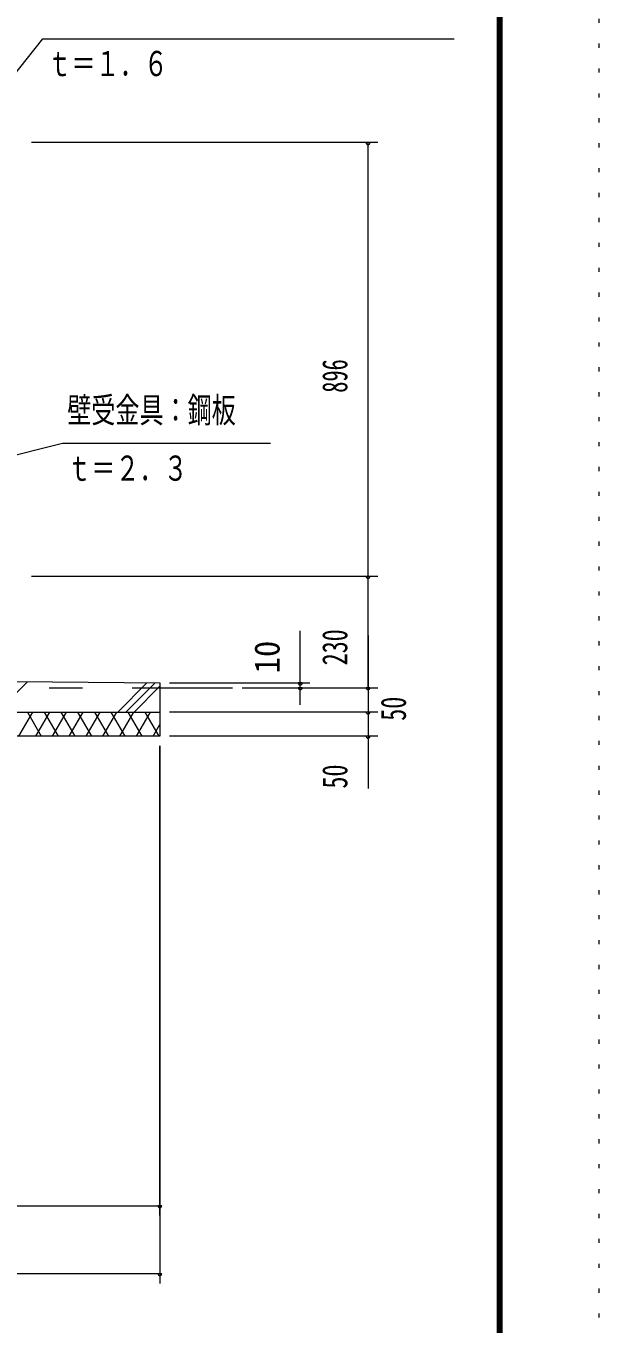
# Model space of a CAD drawing. Units: millimetres, scale not verified. Extents: x -37128 to 37128, y -14700 to 14700.
# Drawn here: x 32985 to 37128, y -3766 to 5617 of the extents above; entities that cross this region are included whole.
import ezdxf
from ezdxf.enums import TextEntityAlignment as Align

# ---------------------------------------------------------------- set-up
doc = ezdxf.new("R2010")
doc.units = ezdxf.units.MM
doc.header["$LTSCALE"] = 60
doc.linetypes.add('USER2', pattern=[10, 4, -6])
doc.linetypes.add('USER4', pattern=[3, 0.5, -2.5])
for name, color, linetype, lineweight in [('0-6_2-0BOLD', 7, 'Continuous', 18), ('0-7_2-1HIDDEN', 3, 'USER2', 18), ('0-A_2-5DIM', 3, 'Continuous', 18), ('0-B_2-6HATCH', 2, 'Continuous', 18), ('0-C_F-F', 5, 'Continuous', 18), ('0-D_F-E_J_ADD', 3, 'USER4', 18)]:
    doc.layers.add(name, color=color, linetype=linetype, lineweight=lineweight)
doc.styles.add('ＭＳ ゴシック', font='')
doc.styles.get('ＭＳ ゴシック').set_extended_font_data('MS Gothic')

msp = doc.modelspace()

# ---------------------------------------------------------------- linework, layer by layer
at = {"layer": '0-6_2-0BOLD'}
for p, q in [((33952.96, 832.9), (34477.97, 832.9)), ((31852.96, 657.9), (33952.95, 657.9)), ((33952.95, 482.9), (31852.96, 482.9))]:
    msp.add_line(p, q, dxfattribs=at)
msp.add_lwpolyline([(30586.49, 901.56), (33952.94, 867.9), (33952.94, 482.9)], dxfattribs=at)
at = {"layer": '0-7_2-1HIDDEN'}
msp.add_line((19952.95, 832.9), (33952.95, 832.9), dxfattribs=at)
at = {"layer": '0-A_2-5DIM'}
for p, q in [((33105.2, 5525.32), (32449.73, 4708.19)), ((33105.2, 5525.32), (36080.2, 5525.32)), ((35527.97, 4773.9), (33025.46, 4773.9)), ((35471.97, 4773.9), (35443.97, 4773.9)), ((35457.97, 1637.9), (35457.97, 4773.9)), ((33248.38, 2599.99), (30264.95, 1846.23)), ((34753.39, 2599.99), (33248.38, 2599.99)), ((35527.97, 1637.9), (33025.46, 1637.9)), ((35471.97, 1637.9), (35443.97, 1637.9)), ((35457.97, 832.9), (35457.97, 1637.9)), ((34967.97, 711.14), (34967.97, 1245.9)), ((35457.97, 1210.9), (35457.97, 104.9)), ((34022.95, 867.9), (35037.97, 867.9)), ((34981.97, 867.9), (34953.97, 867.9)), ((34547.97, 832.9), (35527.97, 832.9)), ((34981.97, 832.9), (34953.97, 832.9)), ((35471.97, 832.9), (35443.97, 832.9)), ((35527.97, 657.9), (34022.95, 657.9)), ((35471.97, 657.9), (35443.97, 657.9)), ((35527.97, 482.9), (34022.95, 482.9)), ((35471.97, 482.9), (35443.97, 482.9)), ((33952.94, -2982.09), (33952.94, 412.9)), ((33952.95, 412.9), (33952.95, -3472.09)), ((30452.95, -2912.09), (33952.94, -2912.09)), ((33966.94, -2912.09), (33938.94, -2912.09)), ((33966.95, -2912.09), (33938.95, -2912.09)), ((33952.95, -3402.09), (19952.95, -3402.09)), ((33966.95, -3402.09), (33938.95, -3402.09))]:
    msp.add_line(p, q, dxfattribs=at)
for centre in [(35457.97, 4773.9), (35457.97, 1637.9), (34967.97, 867.9), (34967.97, 832.9), (35457.97, 832.9), (35457.97, 657.9), (35457.97, 482.9), (33952.94, -2912.09), (33952.95, -2912.09), (33952.95, -3402.09)]:
    msp.add_arc(centre, 14, 180, 0, dxfattribs=at)
at = {"layer": '0-B_2-6HATCH'}
for p, q in [((32777.05, 657.9), (32996.61, 877.46)), ((33648.21, 657.9), (33859.14, 868.84)), ((33917.95, 868.25), (33707.6, 657.9)), ((33952.94, 843.84), (33767, 657.9)), ((32934.3, 482.9), (33035.34, 657.9)), ((32994.93, 657.9), (33095.96, 482.9)), ((33055.55, 482.9), (33156.58, 657.9)), ((33116.17, 657.9), (33217.21, 482.9)), ((33176.79, 482.9), (33277.83, 657.9)), ((33237.41, 657.9), (33338.45, 482.9)), ((33298.03, 482.9), (33399.07, 657.9)), ((33358.66, 657.9), (33459.69, 482.9)), ((33419.28, 482.9), (33520.31, 657.9)), ((33479.9, 657.9), (33580.94, 482.9)), ((33540.52, 482.9), (33641.56, 657.9)), ((33702.18, 482.9), (33601.14, 657.9)), ((33762.8, 657.9), (33661.77, 482.9)), ((33722.39, 657.9), (33823.42, 482.9)), ((33783.01, 482.9), (33884.05, 657.9)), ((33843.63, 657.9), (33944.67, 482.9)), ((33904.25, 482.9), (33952.94, 567.24))]:
    msp.add_line(p, q, dxfattribs=at)
at = {"layer": '0-C_F-F'}
for points in [[(36428.07, -14000), (36428.07, 14140), (-3751.93, 14140), (-3751.93, -14000)], [(36424.56, -13996.5), (-3748.43, -13996.5), (-3748.43, 14136.5), (36424.56, 14136.5)], [(36421.07, -13993), (36421.07, 14133), (-3744.93, 14133), (-3744.93, -13993)], [(36417.57, -13989.5), (36417.57, 14129.5), (-3741.43, 14129.5), (-3741.43, -13989.5)], [(36414.07, -13986), (36414.07, 14126), (-3737.93, 14126), (-3737.93, -13986)], [(36410.57, -13982.5), (36410.57, 14122.5), (-3734.43, 14122.5), (-3734.43, -13982.5)], [(36407.06, -13979), (-3730.93, -13979), (-3730.93, 14119), (36407.06, 14119)], [(36403.57, -13975.5), (-3727.43, -13975.5), (-3727.43, 14115.5), (36403.57, 14115.5)], [(36400.07, -13972), (36400.07, 14112), (-3723.93, 14112), (-3723.93, -13972)], [(36396.57, -13968.5), (-3720.43, -13968.5), (-3720.43, 14108.5), (36396.57, 14108.5)], [(36393.07, -13965), (36393.07, 14105), (-3716.93, 14105), (-3716.93, -13965)]]:
    msp.add_lwpolyline(points, close=True, dxfattribs=at)
at = {"layer": '0-D_F-E_J_ADD', "color": 5}
msp.add_lwpolyline([(37128.07, -14700), (37128.07, 14700), (-4451.93, 14700), (-4451.93, -14700)], close=True, dxfattribs=at)

# ---------------------------------------------------------------- texts
at = {"layer": '0-A_2-5DIM', "color": 7, "style": 'ＭＳ ゴシック', "width": 0.7}
for s, p in [('ｔ＝１．６', (33140.2, 5200.19)), ('壁受金具：鋼板', (33283.38, 2694.86)), ('ｔ＝２．３', (33283.38, 2274.86))]:
    msp.add_text(s, height=182.3, dxfattribs=at).set_placement(p, align=Align.BOTTOM_LEFT)
at = {"layer": '0-A_2-5DIM', "color": 7, "style": 'ＭＳ ゴシック'}
for s, width, p in [('896', 0.65, (35363.1, 2966.15)), ('230', 0.7, (35363.1, 995.65)), ('10', 0.95, (34873.1, 937.9)), ('50', 0.7, (35786.69, 595.05)), ('50', 0.7, (35363.11, 104.9))]:
    msp.add_text(s, height=182.3, rotation=90, dxfattribs=dict(at, width=width)).set_placement(p, align=Align.BOTTOM_LEFT)

doc.saveas('drawing.dxf')
